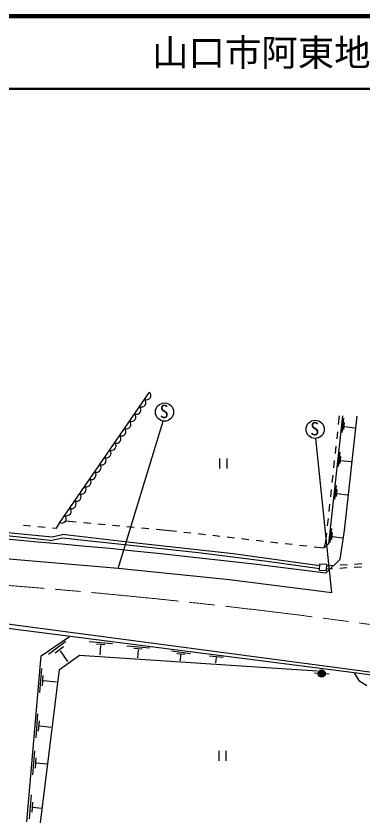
# Model space of a CAD drawing. Units: millimetres, scale not verified. Extents: x 40000 to 680000, y 20000 to 380000.
# Drawn here: x 386360 to 433962, y 269282 to 380000 of the extents above; entities that cross this region are included whole.
import ezdxf
from ezdxf.enums import TextEntityAlignment as Align

# ---------------------------------------------------------------- set-up
doc = ezdxf.new("R2010")
doc.units = ezdxf.units.MM
doc.header["$LTSCALE"] = 1000
doc.header["$PDMODE"] = 32
doc.header["$PDSIZE"] = 500
doc.linetypes.add('CHAIN', pattern=[18.5, 12, -1.5, 3.5, -1.5])
for name, color, linetype, lineweight in [('M-BGD', 7, 'Continuous', 25), ('M-BMK', 2, 'CHAIN', 13), ('M-TTL', 2, 'Continuous', 140), ('M-TTL-LINE', 7, 'Continuous', 50)]:
    doc.layers.add(name, color=color, linetype=linetype, lineweight=lineweight)
doc.layers.add('M-TTL-TXT', color=7, linetype='Continuous')
doc.styles.add('ＭＳ ゴシック', font='')
doc.styles.get('ＭＳ ゴシック').set_extended_font_data('MS Gothic')

msp = doc.modelspace()

# ---------------------------------------------------------------- linework, layer by layer
at = {"layer": 'M-BGD'}
for p, q in [((392366, 310483), (404689, 328405)), ((400369, 304180), (406535, 324424)), ((431166, 325140), (429231, 307571)), ((430625, 323963), (430755, 325157)), ((431300, 324811), (431080, 322850)), ((431429, 309421), (433194, 325087)), ((431402, 324223), (431305, 323269)), ((431461, 323689), (432858, 323519)), ((430410, 321975), (430517, 322969)), ((429681, 300836), (427525, 322044)), ((430194, 319987), (430302, 320981)), ((430787, 320159), (430567, 318197)), ((414299, 319300), (414299, 317900)), ((415349, 317900), (415349, 319300)), ((429978, 317998), (430086, 318993)), ((430889, 319570), (430792, 318617)), ((430948, 319036), (432346, 318866)), ((429762, 316010), (429870, 317004)), ((430286, 315605), (430066, 313644)), ((429546, 314022), (429654, 315016)), ((430388, 315017), (430291, 314063)), ((430447, 314483), (431844, 314313)), ((429331, 312033), (429439, 313028)), ((387353, 310140), (388349, 310047)), ((391906, 309715), (392366, 310483)), ((393197, 310750), (394609, 310619)), ((395605, 310526), (396601, 310434)), ((397596, 310341), (398592, 310249)), ((399588, 310156), (400584, 310064)), ((429115, 310045), (429223, 311039)), ((391030, 308041), (379224, 309298)), ((379255, 309734), (391288, 308556)), ((389344, 309954), (390340, 309861)), ((391336, 309768), (391906, 309715)), ((401579, 309971), (402575, 309879)), ((403571, 309786), (404566, 309694)), ((405562, 309601), (406975, 309470)), ((406975, 309470), (408375, 309311)), ((409368, 309199), (410362, 309086)), ((411355, 308974), (412349, 308861)), ((428877, 307857), (429007, 309051)), ((429635, 309700), (429415, 307738)), ((429737, 309111), (429640, 308158)), ((430862, 305463), (431429, 309421)), ((391030, 308041), (392739, 308415)), ((391288, 308556), (392731, 308868)), ((402045, 307764), (392731, 308868)), ((392739, 308415), (411377, 306394)), ((413343, 308749), (414336, 308636)), ((415330, 308524), (416324, 308411)), ((417317, 308299), (418311, 308186)), ((419305, 308074), (420298, 307961)), ((421292, 307849), (422286, 307736)), ((428654, 307015), (428877, 307857)), ((429796, 308577), (431194, 308407)), ((416143, 306210), (402045, 307764)), ((423279, 307623), (424273, 307511)), ((425267, 307398), (426260, 307286)), ((427254, 307173), (428654, 307015)), ((429231, 307571), (428654, 307015)), ((400369, 304180), (381306, 305799)), ((411377, 306394), (420814, 305203)), ((428046, 304558), (416143, 306210)), ((420814, 305203), (428024, 304214)), ((428006, 303926), (428064, 304837)), ((428064, 304837), (428960, 304780)), ((428873, 303567), (430862, 305463)), ((428960, 304780), (428902, 303869)), ((428947, 304573), (429833, 304627)), ((430831, 304687), (431829, 304748)), ((432828, 304808), (433826, 304868)), ((415654, 302639), (400369, 304180)), ((428902, 303869), (428006, 303926)), ((428920, 304144), (429778, 304196)), ((430777, 304257), (431775, 304317)), ((432773, 304377), (433771, 304438)), ((429681, 300836), (415654, 302639)), ((383442, 296807), (432875, 290283)), ((432789, 289870), (383384, 296198)), ((389789, 292191), (393671, 294881)), ((393200, 294163), (390801, 292407)), ((392861, 293437), (391725, 292583)), ((396384, 294188), (399567, 293891)), ((397375, 293852), (398522, 293751)), ((397944, 293626), (397843, 292346)), ((401544, 293590), (404727, 293293)), ((392293, 290335), (395067, 292319)), ((392404, 292899), (393399, 291424)), ((395067, 292319), (427695, 290137)), ((402535, 293254), (403682, 293153)), ((403105, 293028), (403017, 291921)), ((407705, 292870), (410316, 292547)), ((408407, 292542), (409525, 292422)), ((408933, 292365), (408881, 291512)), ((387837, 269444), (389789, 292191)), ((412911, 292211), (414783, 292019)), ((413806, 291998), (413722, 291228)), ((389850, 290488), (389581, 287176)), ((389728, 269282), (392293, 290335)), ((432875, 290283), (486544, 283213)), ((390044, 289504), (389935, 288105)), ((428315, 289768), (427316, 289816)), ((428315, 289768), (429314, 289721)), ((432789, 289870), (433397, 288828)), ((486425, 282696), (432789, 289870)), ((390127, 288812), (391880, 288635)), ((433397, 288828), (434520, 288138)), ((389316, 284258), (389046, 280946)), ((389509, 283274), (389400, 281875)), ((389593, 282582), (391136, 282426)), ((388881, 279190), (388612, 275879)), ((414166, 279178), (414166, 277778)), ((415216, 277778), (415216, 279178)), ((389075, 278206), (388965, 276807)), ((389158, 277514), (390568, 277372)), ((388435, 273124), (388166, 269813)), ((388628, 272140), (388519, 270741)), ((388712, 271448), (389847, 271292))]:
    msp.add_line(p, q, dxfattribs=at)
for centre, radius in [((406735, 325658), 1250), ((427411, 323288), 1250), ((428315, 289768), 500), ((428315, 289768), 400), ((428315, 289768), 300), ((428315, 289768), 200), ((428315, 289768), 100), ((428315, 289768), 20)]:
    msp.add_circle(centre, radius, dxfattribs=at)
for centre, radius, start, end in [((404252, 327972), 615, 246.26533, 44.71252), ((403567, 326976), 615, 246.26533, 44.71252), ((402882, 325981), 615, 246.26533, 44.71252), ((401513, 323989), 615, 246.26533, 44.71252), ((402198, 324985), 615, 246.26533, 44.71252), ((400829, 322994), 615, 246.26533, 44.71252), ((400144, 321998), 615, 246.26533, 44.71252), ((399460, 321002), 615, 246.26533, 44.71252), ((398775, 320007), 615, 246.26533, 44.71252), ((398090, 319011), 615, 246.26533, 44.71252), ((397406, 318015), 615, 246.26533, 44.71252), ((396721, 317020), 615, 246.26533, 44.71252), ((396037, 316024), 615, 246.26533, 44.71252), ((394668, 314033), 615, 246.26533, 44.71252), ((395352, 315029), 615, 246.26533, 44.71252), ((393983, 313037), 615, 246.26533, 44.71252), ((393298, 312042), 615, 246.26533, 44.71252), ((305252, -658063), 969543, 82.6746, 88.9445), ((392614, 311046), 615, 246.26533, 44.71252)]:
    msp.add_arc(centre, radius, start, end, dxfattribs=at)
msp.add_point((428315, 289768), dxfattribs=at)
at = {"layer": 'M-BMK'}
msp.add_arc((319045, -545223), 849677, 80.20484, 86.70375, dxfattribs=at)
at = {"layer": 'M-TTL'}
msp.add_line((680000, 380000), (40000, 380000), dxfattribs=at)
at = {"layer": 'M-TTL-LINE'}
msp.add_line((40000, 370000), (680000, 370000), dxfattribs=at)

# ---------------------------------------------------------------- texts
at = {"layer": 'M-BGD', "style": 'ＭＳ ゴシック'}
for p in [(406056, 324284), (426732, 321915)]:
    msp.add_text('S', height=1833, dxfattribs=at).set_placement(p, align=Align.BOTTOM_LEFT)
at = {"layer": 'M-TTL-TXT', "style": 'ＭＳ ゴシック'}
msp.add_text('山口市阿東地福下', height=3666, dxfattribs=at).set_placement((405024, 375000), align=Align.MIDDLE_LEFT)

doc.saveas('drawing.dxf')
